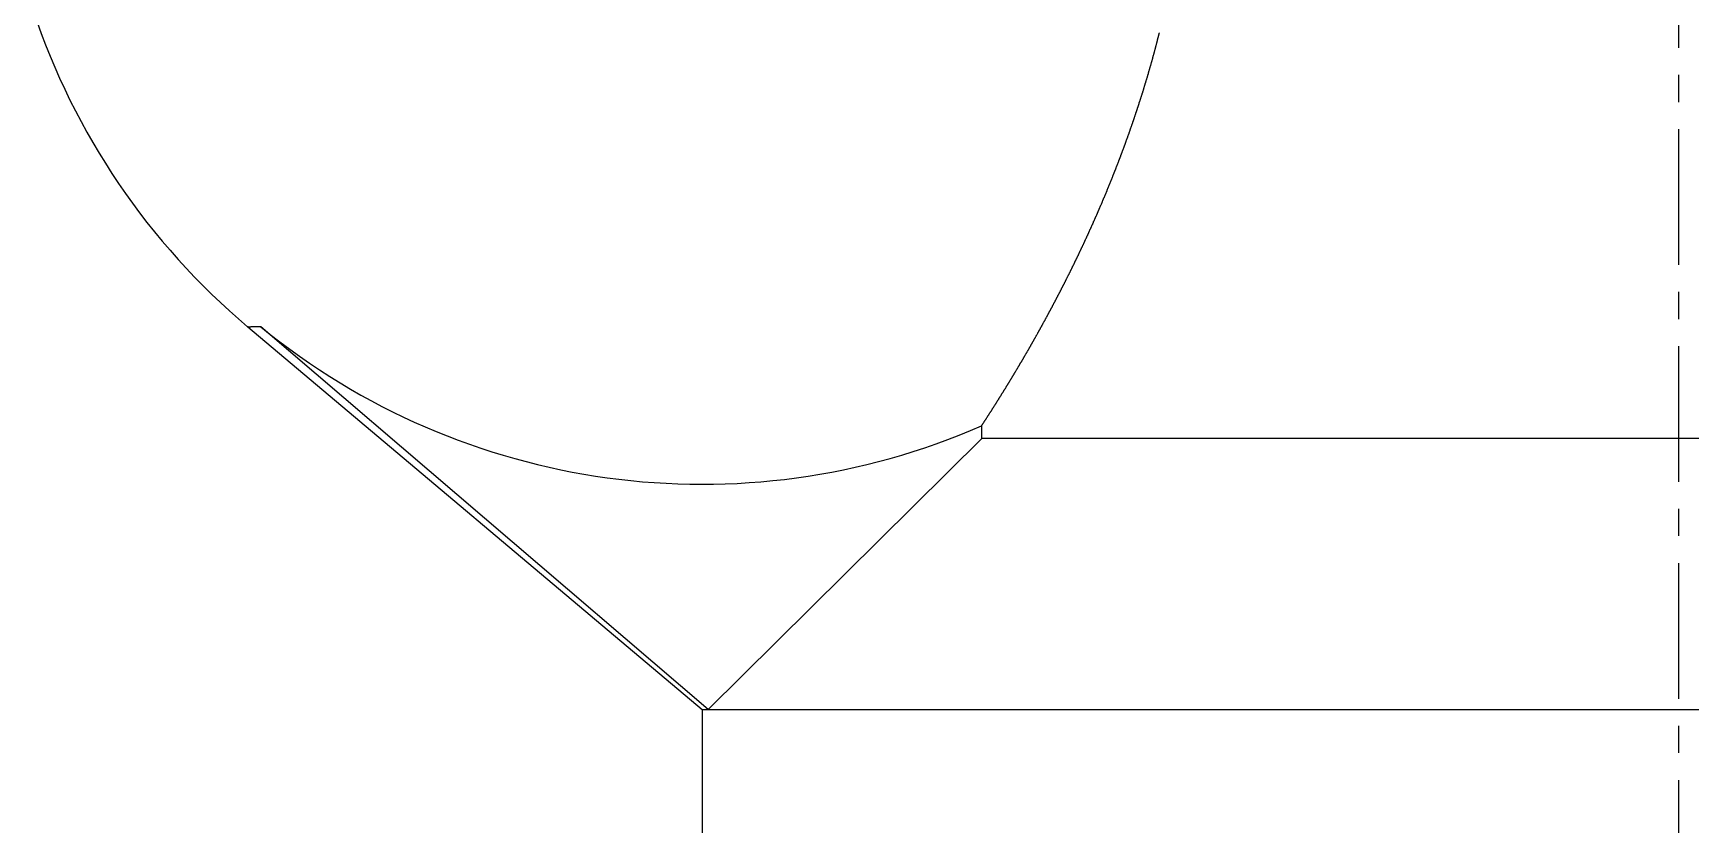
# Model space of a CAD drawing. Extents: x -5 to 111, y -21 to 86.
# Drawn here: x 27.66 to 42.94, y 24.9 to 32.2 of the extents above; entities that cross this region are included whole.
import ezdxf

# ---------------------------------------------------------------- set-up
doc = ezdxf.new("R2010")
doc.units = 0
doc.linetypes.add('CENTER', pattern=[2, 1.25, -0.25, 0.25, -0.25])
doc.layers.get('0').update_dxf_attribs({"linetype": 'CONTINUOUS'})
doc.layers.add('CENTER', color=1, linetype='CENTER')

msp = doc.modelspace()

# ---------------------------------------------------------------- linework, layer by layer
at = {"color": 7, "linetype": 'CONTINUOUS'}
for p, q in [((29.634, 29.494), (33.822, 25.965)), ((33.878, 25.965), (29.755, 29.494)), ((36.4, 28.465), (36.4, 28.582)), ((33.878, 25.965), (36.4, 28.465)), ((49.245, 28.465), (36.4, 28.465)), ((33.822, 25.965), (51.822, 25.965)), ((33.822, 25.965), (33.822, 17.465))]:
    msp.add_line(p, q, dxfattribs=at)
at = {"color": 7}
for points in [[(36.4, 28.582, 0), (36.402, 28.586, 0), (36.404, 28.589, 0), (36.406, 28.592, 0), (36.408, 28.596, 0), (36.411, 28.599, 0), (36.413, 28.602, 0), (36.415, 28.606, 0), (36.417, 28.609, 0), (36.419, 28.612, 0), (36.422, 28.616, 0), (36.424, 28.619, 0), (36.426, 28.622, 0), (36.428, 28.626, 0), (36.43, 28.629, 0), (36.432, 28.632, 0), (36.435, 28.636, 0), (36.437, 28.639, 0), (36.439, 28.642, 0), (36.441, 28.646, 0), (36.443, 28.649, 0), (36.445, 28.652, 0), (36.448, 28.656, 0), (36.45, 28.659, 0), (36.452, 28.663, 0), (36.454, 28.666, 0), (36.456, 28.669, 0), (36.458, 28.672, 0), (36.461, 28.676, 0), (36.463, 28.679, 0), (36.465, 28.683, 0), (36.467, 28.686, 0), (36.469, 28.689, 0), (36.471, 28.693, 0), (36.473, 28.696, 0), (36.476, 28.699, 0), (36.478, 28.703, 0), (36.48, 28.706, 0), (36.482, 28.709, 0), (36.484, 28.713, 0), (36.486, 28.716, 0), (36.489, 28.72, 0), (36.491, 28.723, 0), (36.493, 28.726, 0), (36.495, 28.73, 0), (36.497, 28.733, 0), (36.499, 28.736, 0), (36.501, 28.74, 0), (36.503, 28.743, 0), (36.506, 28.746, 0), (36.508, 28.75, 0), (36.51, 28.753, 0), (36.512, 28.756, 0), (36.514, 28.76, 0), (36.516, 28.763, 0), (36.518, 28.767, 0), (36.52, 28.77, 0), (36.523, 28.773, 0), (36.525, 28.777, 0), (36.527, 28.78, 0), (36.529, 28.783, 0), (36.531, 28.787, 0), (36.533, 28.79, 0), (36.535, 28.794, 0), (36.538, 28.797, 0), (36.54, 28.8, 0), (36.542, 28.804, 0), (36.544, 28.807, 0), (36.546, 28.81, 0), (36.548, 28.814, 0), (36.55, 28.817, 0), (36.552, 28.82, 0), (36.554, 28.824, 0), (36.557, 28.827, 0), (36.559, 28.831, 0), (36.561, 28.834, 0), (36.563, 28.837, 0), (36.565, 28.841, 0), (36.567, 28.844, 0), (36.569, 28.848, 0), (36.571, 28.851, 0), (36.574, 28.854, 0), (36.576, 28.858, 0), (36.578, 28.861, 0), (36.58, 28.864, 0), (36.582, 28.868, 0), (36.584, 28.871, 0), (36.586, 28.875, 0), (36.588, 28.878, 0), (36.59, 28.881, 0), (36.592, 28.885, 0), (36.594, 28.888, 0), (36.597, 28.892, 0), (36.599, 28.895, 0), (36.601, 28.898, 0), (36.603, 28.902, 0), (36.605, 28.905, 0), (36.607, 28.909, 0), (36.609, 28.912, 0), (36.611, 28.915, 0), (36.613, 28.919, 0), (36.615, 28.922, 0), (36.618, 28.925, 0), (36.62, 28.929, 0), (36.622, 28.932, 0), (36.624, 28.936, 0), (36.626, 28.939, 0), (36.628, 28.942, 0), (36.63, 28.946, 0), (36.632, 28.949, 0), (36.634, 28.953, 0), (36.636, 28.956, 0), (36.638, 28.959, 0), (36.641, 28.963, 0), (36.643, 28.966, 0), (36.645, 28.97, 0), (36.647, 28.973, 0), (36.649, 28.976, 0), (36.651, 28.98, 0), (36.653, 28.983, 0), (36.655, 28.987, 0), (36.657, 28.99, 0), (36.659, 28.993, 0), (36.661, 28.997, 0), (36.663, 29, 0), (36.665, 29.004, 0), (36.667, 29.007, 0), (36.669, 29.01, 0), (36.672, 29.014, 0), (36.674, 29.017, 0), (36.676, 29.021, 0), (36.678, 29.024, 0), (36.68, 29.027, 0), (36.682, 29.031, 0), (36.684, 29.034, 0), (36.686, 29.038, 0), (36.688, 29.041, 0), (36.69, 29.044, 0), (36.692, 29.048, 0), (36.694, 29.051, 0), (36.696, 29.055, 0), (36.698, 29.058, 0), (36.7, 29.062, 0), (36.702, 29.065, 0), (36.705, 29.069, 0), (36.706, 29.072, 0), (36.709, 29.075, 0), (36.711, 29.079, 0), (36.713, 29.082, 0), (36.715, 29.085, 0), (36.717, 29.089, 0), (36.719, 29.092, 0), (36.721, 29.096, 0), (36.723, 29.099, 0), (36.725, 29.103, 0), (36.727, 29.106, 0), (36.729, 29.11, 0), (36.731, 29.113, 0), (36.733, 29.116, 0), (36.735, 29.12, 0), (36.737, 29.123, 0), (36.739, 29.127, 0), (36.741, 29.13, 0), (36.743, 29.134, 0), (36.745, 29.137, 0), (36.747, 29.14, 0), (36.749, 29.144, 0), (36.751, 29.147, 0), (36.753, 29.151, 0), (36.755, 29.154, 0), (36.757, 29.157, 0), (36.759, 29.161, 0), (36.761, 29.164, 0), (36.764, 29.168, 0), (36.766, 29.171, 0), (36.767, 29.175, 0), (36.77, 29.178, 0), (36.772, 29.181, 0), (36.774, 29.185, 0), (36.776, 29.188, 0), (36.778, 29.192, 0), (36.78, 29.195, 0), (36.782, 29.199, 0), (36.784, 29.202, 0), (36.786, 29.206, 0), (36.788, 29.209, 0), (36.79, 29.212, 0), (36.792, 29.216, 0), (36.794, 29.219, 0), (36.796, 29.223, 0), (36.798, 29.226, 0), (36.8, 29.23, 0), (36.802, 29.233, 0), (36.804, 29.237, 0), (36.806, 29.24, 0), (36.808, 29.244, 0), (36.81, 29.247, 0), (36.812, 29.25, 0), (36.814, 29.254, 0), (36.816, 29.257, 0), (36.818, 29.261, 0), (36.82, 29.264, 0), (36.822, 29.268, 0), (36.824, 29.271, 0), (36.826, 29.274, 0), (36.828, 29.278, 0), (36.83, 29.281, 0), (36.832, 29.285, 0), (36.834, 29.288, 0), (36.836, 29.292, 0), (36.838, 29.295, 0), (36.84, 29.299, 0), (36.842, 29.302, 0), (36.843, 29.306, 0), (36.846, 29.309, 0), (36.847, 29.312, 0), (36.849, 29.316, 0), (36.852, 29.319, 0), (36.853, 29.323, 0), (36.855, 29.326, 0), (36.857, 29.33, 0), (36.859, 29.333, 0), (36.861, 29.337, 0), (36.863, 29.34, 0), (36.865, 29.344, 0), (36.867, 29.347, 0), (36.869, 29.351, 0), (36.871, 29.354, 0), (36.873, 29.358, 0), (36.875, 29.361, 0), (36.877, 29.364, 0), (36.879, 29.368, 0), (36.881, 29.371, 0), (36.883, 29.375, 0), (36.885, 29.378, 0), (36.887, 29.382, 0), (36.889, 29.385, 0), (36.891, 29.389, 0), (36.893, 29.392, 0), (36.895, 29.396, 0), (36.897, 29.399, 0), (36.899, 29.403, 0), (36.901, 29.406, 0), (36.903, 29.41, 0), (36.904, 29.413, 0), (36.906, 29.416, 0), (36.908, 29.42, 0), (36.91, 29.424, 0), (36.912, 29.427, 0), (36.914, 29.43, 0), (36.916, 29.434, 0), (36.918, 29.437, 0), (36.92, 29.441, 0), (36.922, 29.444, 0), (36.924, 29.448, 0), (36.926, 29.451, 0), (36.928, 29.455, 0), (36.93, 29.458, 0), (36.932, 29.462, 0), (36.934, 29.465, 0), (36.936, 29.469, 0), (36.938, 29.472, 0), (36.939, 29.476, 0), (36.941, 29.479, 0), (36.943, 29.483, 0), (36.945, 29.486, 0), (36.947, 29.49, 0), (36.949, 29.493, 0), (36.951, 29.497, 0), (36.953, 29.5, 0), (36.955, 29.504, 0), (36.957, 29.507, 0), (36.959, 29.511, 0), (36.961, 29.514, 0), (36.962, 29.518, 0), (36.965, 29.521, 0), (36.966, 29.524, 0), (36.968, 29.528, 0), (36.97, 29.532, 0), (36.972, 29.535, 0), (36.974, 29.538, 0), (36.976, 29.542, 0), (36.978, 29.546, 0), (36.98, 29.549, 0), (36.982, 29.552, 0), (36.984, 29.556, 0), (36.986, 29.559, 0), (36.987, 29.563, 0), (36.989, 29.567, 0), (36.991, 29.57, 0), (36.993, 29.573, 0), (36.995, 29.577, 0), (36.997, 29.581, 0), (36.999, 29.584, 0), (37.001, 29.587, 0), (37.003, 29.591, 0), (37.005, 29.595, 0), (37.006, 29.598, 0), (37.008, 29.602, 0), (37.01, 29.605, 0), (37.012, 29.608, 0), (37.014, 29.612, 0), (37.016, 29.616, 0), (37.018, 29.619, 0), (37.02, 29.623, 0), (37.022, 29.626, 0), (37.023, 29.63, 0), (37.025, 29.633, 0), (37.027, 29.637, 0), (37.029, 29.64, 0), (37.031, 29.644, 0), (37.033, 29.647, 0), (37.035, 29.651, 0), (37.037, 29.654, 0), (37.038, 29.658, 0), (37.04, 29.661, 0), (37.042, 29.665, 0), (37.044, 29.668, 0), (37.046, 29.672, 0), (37.048, 29.675, 0), (37.05, 29.679, 0), (37.052, 29.682, 0), (37.053, 29.686, 0), (37.055, 29.689, 0), (37.057, 29.693, 0), (37.059, 29.696, 0), (37.061, 29.7, 0), (37.063, 29.703, 0), (37.065, 29.707, 0), (37.066, 29.71, 0), (37.068, 29.714, 0), (37.07, 29.718, 0), (37.072, 29.721, 0), (37.074, 29.725, 0), (37.076, 29.728, 0), (37.078, 29.732, 0), (37.08, 29.735, 0), (37.081, 29.739, 0), (37.083, 29.742, 0), (37.085, 29.746, 0), (37.087, 29.749, 0), (37.089, 29.753, 0), (37.091, 29.756, 0), (37.093, 29.76, 0), (37.094, 29.763, 0), (37.096, 29.767, 0), (37.098, 29.77, 0), (37.1, 29.774, 0), (37.102, 29.777, 0), (37.103, 29.781, 0), (37.105, 29.785, 0), (37.107, 29.788, 0), (37.109, 29.792, 0), (37.111, 29.795, 0), (37.113, 29.799, 0), (37.115, 29.802, 0), (37.116, 29.806, 0), (37.118, 29.809, 0), (37.12, 29.813, 0), (37.122, 29.816, 0), (37.124, 29.82, 0), (37.126, 29.823, 0), (37.127, 29.827, 0), (37.129, 29.831, 0), (37.131, 29.834, 0), (37.133, 29.838, 0), (37.135, 29.841, 0), (37.136, 29.845, 0), (37.138, 29.848, 0), (37.14, 29.852, 0), (37.142, 29.855, 0), (37.144, 29.859, 0), (37.146, 29.863, 0), (37.147, 29.866, 0), (37.149, 29.87, 0), (37.151, 29.873, 0), (37.153, 29.877, 0), (37.155, 29.88, 0), (37.156, 29.884, 0), (37.158, 29.887, 0), (37.16, 29.891, 0), (37.162, 29.894, 0), (37.164, 29.898, 0), (37.165, 29.902, 0), (37.167, 29.905, 0), (37.169, 29.909, 0), (37.171, 29.912, 0), (37.173, 29.916, 0), (37.174, 29.919, 0), (37.176, 29.923, 0), (37.178, 29.926, 0), (37.18, 29.93, 0), (37.182, 29.934, 0), (37.183, 29.937, 0), (37.185, 29.941, 0), (37.187, 29.944, 0), (37.189, 29.948, 0), (37.191, 29.951, 0), (37.192, 29.955, 0), (37.194, 29.959, 0), (37.196, 29.962, 0), (37.198, 29.966, 0), (37.2, 29.969, 0), (37.201, 29.973, 0), (37.203, 29.976, 0), (37.205, 29.98, 0), (37.207, 29.983, 0), (37.208, 29.987, 0), (37.21, 29.991, 0), (37.212, 29.994, 0), (37.214, 29.998, 0), (37.215, 30.001, 0), (37.217, 30.005, 0), (37.219, 30.008, 0), (37.221, 30.012, 0), (37.222, 30.016, 0), (37.224, 30.019, 0), (37.226, 30.023, 0), (37.228, 30.026, 0), (37.23, 30.03, 0), (37.231, 30.033, 0), (37.233, 30.037, 0), (37.235, 30.041, 0), (37.237, 30.044, 0), (37.238, 30.048, 0), (37.24, 30.051, 0), (37.242, 30.055, 0), (37.244, 30.058, 0), (37.245, 30.062, 0), (37.247, 30.066, 0), (37.249, 30.069, 0), (37.251, 30.073, 0), (37.252, 30.076, 0), (37.254, 30.08, 0), (37.256, 30.084, 0), (37.258, 30.087, 0), (37.259, 30.091, 0), (37.261, 30.094, 0), (37.263, 30.098, 0), (37.265, 30.102, 0), (37.266, 30.105, 0), (37.268, 30.109, 0), (37.27, 30.112, 0), (37.272, 30.116, 0), (37.273, 30.119, 0), (37.275, 30.123, 0), (37.277, 30.127, 0), (37.279, 30.13, 0), (37.28, 30.134, 0), (37.282, 30.137, 0), (37.284, 30.141, 0), (37.285, 30.145, 0), (37.287, 30.148, 0), (37.289, 30.152, 0), (37.291, 30.155, 0), (37.292, 30.159, 0), (37.294, 30.163, 0), (37.296, 30.166, 0), (37.297, 30.17, 0), (37.299, 30.173, 0), (37.301, 30.177, 0), (37.303, 30.18, 0), (37.304, 30.184, 0), (37.306, 30.188, 0), (37.308, 30.191, 0), (37.309, 30.195, 0), (37.311, 30.198, 0), (37.313, 30.202, 0), (37.315, 30.206, 0), (37.316, 30.209, 0), (37.318, 30.213, 0), (37.32, 30.216, 0), (37.321, 30.22, 0), (37.323, 30.224, 0), (37.325, 30.227, 0), (37.326, 30.231, 0), (37.328, 30.235, 0), (37.33, 30.238, 0), (37.331, 30.242, 0), (37.333, 30.245, 0), (37.335, 30.249, 0), (37.337, 30.253, 0), (37.338, 30.256, 0), (37.34, 30.26, 0), (37.342, 30.263, 0), (37.343, 30.267, 0), (37.345, 30.271, 0), (37.347, 30.274, 0), (37.348, 30.278, 0), (37.35, 30.281, 0), (37.352, 30.285, 0), (37.353, 30.289, 0), (37.355, 30.292, 0), (37.357, 30.296, 0), (37.358, 30.299, 0), (37.36, 30.303, 0), (37.362, 30.307, 0), (37.364, 30.31, 0), (37.365, 30.314, 0), (37.367, 30.318, 0), (37.368, 30.321, 0), (37.37, 30.325, 0), (37.372, 30.328, 0), (37.373, 30.332, 0), (37.375, 30.336, 0), (37.377, 30.339, 0), (37.378, 30.343, 0), (37.38, 30.347, 0), (37.382, 30.35, 0), (37.383, 30.354, 0), (37.385, 30.357, 0), (37.387, 30.361, 0), (37.388, 30.365, 0), (37.39, 30.368, 0), (37.392, 30.372, 0), (37.393, 30.376, 0), (37.395, 30.379, 0), (37.397, 30.383, 0), (37.398, 30.387, 0), (37.4, 30.39, 0), (37.401, 30.394, 0), (37.403, 30.397, 0), (37.405, 30.401, 0), (37.407, 30.405, 0), (37.408, 30.408, 0), (37.41, 30.412, 0), (37.411, 30.416, 0), (37.413, 30.419, 0), (37.415, 30.423, 0), (37.416, 30.426, 0), (37.418, 30.43, 0), (37.419, 30.434, 0), (37.421, 30.437, 0), (37.423, 30.441, 0), (37.424, 30.445, 0), (37.426, 30.448, 0), (37.428, 30.452, 0), (37.429, 30.456, 0), (37.431, 30.459, 0), (37.432, 30.463, 0), (37.434, 30.466, 0), (37.436, 30.47, 0), (37.437, 30.474, 0), (37.439, 30.477, 0), (37.441, 30.481, 0), (37.442, 30.485, 0), (37.444, 30.488, 0), (37.445, 30.492, 0), (37.447, 30.496, 0), (37.449, 30.499, 0), (37.45, 30.503, 0), (37.452, 30.506, 0), (37.453, 30.51, 0), (37.455, 30.514, 0), (37.457, 30.517, 0), (37.458, 30.521, 0), (37.46, 30.525, 0), (37.462, 30.528, 0), (37.463, 30.532, 0), (37.465, 30.536, 0), (37.466, 30.539, 0), (37.468, 30.543, 0), (37.469, 30.547, 0), (37.471, 30.55, 0), (37.473, 30.554, 0), (37.474, 30.558, 0), (37.476, 30.561, 0), (37.477, 30.565, 0), (37.479, 30.569, 0), (37.48, 30.572, 0), (37.482, 30.576, 0), (37.484, 30.58, 0), (37.485, 30.583, 0), (37.487, 30.587, 0), (37.488, 30.591, 0), (37.49, 30.594, 0), (37.492, 30.598, 0), (37.493, 30.602, 0), (37.495, 30.605, 0), (37.496, 30.609, 0), (37.498, 30.613, 0), (37.499, 30.616, 0), (37.501, 30.62, 0), (37.503, 30.623, 0), (37.504, 30.627, 0), (37.506, 30.631, 0), (37.507, 30.634, 0), (37.509, 30.638, 0), (37.51, 30.642, 0), (37.512, 30.645, 0), (37.514, 30.649, 0), (37.515, 30.653, 0), (37.517, 30.657, 0), (37.518, 30.66, 0), (37.52, 30.664, 0), (37.521, 30.668, 0), (37.523, 30.671, 0), (37.524, 30.675, 0), (37.526, 30.679, 0), (37.527, 30.682, 0), (37.529, 30.686, 0), (37.531, 30.69, 0), (37.532, 30.693, 0), (37.534, 30.697, 0), (37.535, 30.701, 0), (37.537, 30.704, 0), (37.538, 30.708, 0), (37.54, 30.712, 0), (37.541, 30.715, 0), (37.543, 30.719, 0), (37.544, 30.723, 0), (37.546, 30.726, 0), (37.547, 30.73, 0), (37.549, 30.734, 0), (37.55, 30.737, 0), (37.552, 30.741, 0), (37.553, 30.745, 0), (37.555, 30.748, 0), (37.556, 30.752, 0), (37.558, 30.756, 0), (37.56, 30.759, 0), (37.561, 30.763, 0), (37.563, 30.767, 0), (37.564, 30.77, 0), (37.566, 30.774, 0), (37.567, 30.778, 0), (37.569, 30.782, 0), (37.57, 30.785, 0), (37.572, 30.789, 0), (37.573, 30.793, 0), (37.575, 30.796, 0), (37.576, 30.8, 0), (37.578, 30.804, 0), (37.579, 30.807, 0), (37.581, 30.811, 0), (37.582, 30.815, 0), (37.584, 30.819, 0), (37.585, 30.822, 0), (37.587, 30.826, 0), (37.588, 30.83, 0), (37.59, 30.833, 0), (37.591, 30.837, 0), (37.593, 30.841, 0), (37.594, 30.844, 0), (37.596, 30.848, 0), (37.597, 30.852, 0), (37.599, 30.855, 0), (37.6, 30.859, 0), (37.602, 30.863, 0), (37.603, 30.867, 0), (37.605, 30.87, 0), (37.606, 30.874, 0), (37.608, 30.878, 0), (37.609, 30.881, 0), (37.61, 30.885, 0), (37.612, 30.889, 0), (37.613, 30.892, 0), (37.615, 30.896, 0), (37.616, 30.9, 0), (37.618, 30.904, 0), (37.619, 30.907, 0), (37.621, 30.911, 0), (37.622, 30.915, 0), (37.624, 30.918, 0), (37.625, 30.922, 0), (37.627, 30.926, 0), (37.628, 30.93, 0), (37.629, 30.933, 0), (37.631, 30.937, 0), (37.632, 30.941, 0), (37.634, 30.944, 0), (37.635, 30.948, 0), (37.637, 30.952, 0), (37.638, 30.956, 0), (37.64, 30.959, 0), (37.641, 30.963, 0), (37.642, 30.967, 0), (37.644, 30.97, 0), (37.645, 30.974, 0), (37.647, 30.978, 0), (37.648, 30.982, 0), (37.65, 30.985, 0), (37.651, 30.989, 0), (37.653, 30.993, 0), (37.654, 30.996, 0), (37.655, 31, 0), (37.657, 31.004, 0), (37.658, 31.008, 0), (37.66, 31.011, 0), (37.661, 31.015, 0), (37.663, 31.019, 0), (37.664, 31.022, 0), (37.665, 31.026, 0), (37.667, 31.03, 0), (37.668, 31.034, 0), (37.67, 31.037, 0), (37.671, 31.041, 0), (37.672, 31.045, 0), (37.674, 31.049, 0), (37.675, 31.052, 0), (37.677, 31.056, 0), (37.678, 31.06, 0), (37.68, 31.063, 0), (37.681, 31.067, 0), (37.682, 31.071, 0), (37.684, 31.075, 0), (37.685, 31.078, 0), (37.687, 31.082, 0), (37.688, 31.086, 0), (37.689, 31.09, 0), (37.691, 31.093, 0), (37.692, 31.097, 0), (37.694, 31.101, 0), (37.695, 31.104, 0), (37.696, 31.108, 0), (37.698, 31.112, 0), (37.699, 31.116, 0), (37.7, 31.119, 0), (37.702, 31.123, 0), (37.703, 31.127, 0), (37.705, 31.131, 0), (37.706, 31.134, 0), (37.708, 31.138, 0), (37.709, 31.142, 0), (37.71, 31.145, 0), (37.712, 31.149, 0), (37.713, 31.153, 0), (37.714, 31.157, 0), (37.716, 31.16, 0), (37.717, 31.164, 0), (37.718, 31.168, 0), (37.72, 31.172, 0), (37.721, 31.175, 0), (37.723, 31.179, 0), (37.724, 31.183, 0), (37.725, 31.187, 0), (37.727, 31.19, 0), (37.728, 31.194, 0), (37.729, 31.198, 0), (37.731, 31.202, 0), (37.732, 31.205, 0), (37.733, 31.209, 0), (37.735, 31.213, 0), (37.736, 31.217, 0), (37.737, 31.22, 0), (37.739, 31.224, 0), (37.74, 31.228, 0), (37.742, 31.232, 0), (37.743, 31.235, 0), (37.744, 31.239, 0), (37.746, 31.243, 0), (37.747, 31.247, 0), (37.748, 31.25, 0), (37.75, 31.254, 0), (37.751, 31.258, 0), (37.752, 31.262, 0), (37.754, 31.265, 0), (37.755, 31.269, 0), (37.756, 31.273, 0), (37.758, 31.277, 0), (37.759, 31.28, 0), (37.76, 31.284, 0), (37.762, 31.288, 0), (37.763, 31.292, 0), (37.764, 31.296, 0), (37.766, 31.299, 0), (37.767, 31.303, 0), (37.768, 31.307, 0), (37.77, 31.311, 0), (37.771, 31.314, 0), (37.772, 31.318, 0), (37.773, 31.322, 0), (37.775, 31.326, 0), (37.776, 31.329, 0), (37.778, 31.333, 0), (37.779, 31.337, 0), (37.78, 31.341, 0), (37.781, 31.344, 0), (37.783, 31.348, 0), (37.784, 31.352, 0), (37.785, 31.356, 0), (37.787, 31.359, 0), (37.788, 31.363, 0), (37.789, 31.367, 0), (37.791, 31.371, 0), (37.792, 31.375, 0), (37.793, 31.378, 0), (37.794, 31.382, 0), (37.796, 31.386, 0), (37.797, 31.39, 0), (37.798, 31.393, 0), (37.8, 31.397, 0), (37.801, 31.401, 0), (37.802, 31.405, 0), (37.803, 31.408, 0), (37.805, 31.412, 0), (37.806, 31.416, 0), (37.807, 31.42, 0), (37.809, 31.424, 0), (37.81, 31.427, 0), (37.811, 31.431, 0), (37.812, 31.435, 0), (37.814, 31.439, 0), (37.815, 31.442, 0), (37.816, 31.446, 0), (37.817, 31.45, 0), (37.819, 31.454, 0), (37.82, 31.457, 0), (37.821, 31.461, 0), (37.822, 31.465, 0), (37.824, 31.469, 0), (37.825, 31.473, 0), (37.826, 31.476, 0), (37.828, 31.48, 0), (37.829, 31.484, 0), (37.83, 31.488, 0), (37.831, 31.492, 0), (37.833, 31.495, 0), (37.834, 31.499, 0), (37.835, 31.503, 0), (37.836, 31.507, 0), (37.837, 31.511, 0), (37.839, 31.514, 0), (37.84, 31.518, 0), (37.841, 31.522, 0), (37.842, 31.526, 0), (37.844, 31.529, 0), (37.845, 31.533, 0), (37.846, 31.537, 0), (37.847, 31.541, 0), (37.849, 31.545, 0), (37.85, 31.548, 0), (37.851, 31.552, 0), (37.852, 31.556, 0), (37.853, 31.56, 0), (37.855, 31.564, 0), (37.856, 31.567, 0), (37.857, 31.571, 0), (37.858, 31.575, 0), (37.86, 31.579, 0), (37.861, 31.582, 0), (37.862, 31.586, 0), (37.863, 31.59, 0), (37.864, 31.594, 0), (37.866, 31.598, 0), (37.867, 31.602, 0), (37.868, 31.605, 0), (37.869, 31.609, 0), (37.87, 31.613, 0), (37.872, 31.617, 0), (37.873, 31.62, 0), (37.874, 31.624, 0), (37.875, 31.628, 0), (37.877, 31.632, 0), (37.878, 31.636, 0), (37.879, 31.64, 0), (37.88, 31.643, 0), (37.881, 31.647, 0), (37.882, 31.651, 0), (37.884, 31.655, 0), (37.885, 31.659, 0), (37.886, 31.662, 0), (37.887, 31.666, 0), (37.888, 31.67, 0), (37.89, 31.674, 0), (37.891, 31.677, 0), (37.892, 31.681, 0), (37.893, 31.685, 0), (37.894, 31.689, 0), (37.895, 31.693, 0), (37.897, 31.697, 0), (37.898, 31.7, 0), (37.899, 31.704, 0), (37.9, 31.708, 0), (37.901, 31.712, 0), (37.902, 31.716, 0), (37.904, 31.719, 0), (37.905, 31.723, 0), (37.906, 31.727, 0), (37.907, 31.731, 0), (37.908, 31.735, 0), (37.909, 31.738, 0), (37.911, 31.742, 0), (37.912, 31.746, 0), (37.913, 31.75, 0), (37.914, 31.754, 0), (37.915, 31.758, 0), (37.916, 31.761, 0), (37.917, 31.765, 0), (37.919, 31.769, 0), (37.92, 31.773, 0), (37.921, 31.777, 0), (37.922, 31.78, 0), (37.923, 31.784, 0), (37.924, 31.788, 0), (37.925, 31.792, 0), (37.927, 31.796, 0), (37.928, 31.799, 0), (37.929, 31.803, 0), (37.93, 31.807, 0), (37.931, 31.811, 0), (37.932, 31.815, 0), (37.933, 31.819, 0), (37.934, 31.823, 0), (37.936, 31.826, 0), (37.937, 31.83, 0), (37.938, 31.834, 0), (37.939, 31.838, 0), (37.94, 31.842, 0), (37.941, 31.845, 0), (37.942, 31.849, 0), (37.943, 31.853, 0), (37.944, 31.857, 0), (37.946, 31.861, 0), (37.947, 31.865, 0), (37.948, 31.868, 0), (37.949, 31.872, 0), (37.95, 31.876, 0), (37.951, 31.88, 0), (37.952, 31.884, 0), (37.953, 31.887, 0), (37.954, 31.891, 0), (37.956, 31.895, 0), (37.957, 31.899, 0), (37.958, 31.903, 0), (37.959, 31.907, 0), (37.96, 31.91, 0), (37.961, 31.914, 0), (37.962, 31.918, 0), (37.963, 31.922, 0), (37.964, 31.926, 0), (37.965, 31.93, 0), (37.966, 31.933, 0), (37.968, 31.937, 0), (37.968, 31.941, 0), (37.97, 31.945, 0), (37.971, 31.949, 0), (37.972, 31.953, 0), (37.973, 31.957, 0), (37.974, 31.96, 0), (37.975, 31.964, 0), (37.976, 31.968, 0), (37.977, 31.972, 0), (37.978, 31.976, 0), (37.979, 31.98, 0), (37.98, 31.983, 0), (37.981, 31.987, 0), (37.982, 31.991, 0), (37.983, 31.995, 0), (37.984, 31.999, 0), (37.986, 32.003, 0), (37.987, 32.007, 0), (37.988, 32.01, 0), (37.989, 32.014, 0), (37.99, 32.018, 0), (37.991, 32.022, 0), (37.992, 32.026, 0), (37.993, 32.03, 0), (37.994, 32.033, 0), (37.995, 32.037, 0), (37.996, 32.041, 0), (37.997, 32.045, 0), (37.998, 32.049, 0), (37.999, 32.053, 0), (38, 32.056, 0), (38.001, 32.06, 0), (38.002, 32.064, 0), (38.003, 32.068, 0), (38.004, 32.072, 0), (38.005, 32.076, 0), (38.006, 32.08, 0), (38.007, 32.084, 0), (38.008, 32.087, 0), (38.009, 32.091, 0), (38.01, 32.095, 0), (38.011, 32.099, 0), (38.012, 32.103, 0), (38.013, 32.107, 0), (38.014, 32.11, 0), (38.015, 32.114, 0), (38.016, 32.118, 0), (38.017, 32.122, 0), (38.018, 32.126, 0), (38.019, 32.13, 0), (38.02, 32.134, 0), (38.021, 32.137, 0), (38.022, 32.141, 0), (38.023, 32.145, 0), (38.024, 32.149, 0), (38.025, 32.153, 0), (38.026, 32.157, 0), (38.027, 32.161, 0), (38.028, 32.164, 0), (38.029, 32.168, 0), (38.03, 32.172, 0), (38.031, 32.176, 0), (38.032, 32.18, 0), (38.033, 32.184, 0), (38.034, 32.188, 0), (38.035, 32.191, 0), (38.036, 32.195, 0), (38.037, 32.199, 0), (38.038, 32.203, 0)], [(29.755, 29.494, 0), (29.755, 29.494, 0), (29.754, 29.494, 0), (29.754, 29.494, 0), (29.754, 29.494, 0), (29.753, 29.494, 0), (29.753, 29.494, 0), (29.753, 29.494, 0), (29.753, 29.494, 0), (29.752, 29.494, 0), (29.752, 29.494, 0), (29.752, 29.494, 0), (29.751, 29.494, 0), (29.751, 29.494, 0), (29.751, 29.494, 0), (29.75, 29.494, 0), (29.75, 29.494, 0), (29.75, 29.494, 0), (29.749, 29.494, 0), (29.749, 29.494, 0), (29.749, 29.494, 0), (29.748, 29.494, 0), (29.748, 29.494, 0), (29.748, 29.494, 0), (29.747, 29.494, 0), (29.747, 29.494, 0), (29.747, 29.494, 0), (29.747, 29.494, 0), (29.746, 29.494, 0), (29.746, 29.494, 0), (29.745, 29.494, 0), (29.745, 29.494, 0), (29.745, 29.494, 0), (29.744, 29.494, 0), (29.744, 29.494, 0), (29.744, 29.494, 0), (29.744, 29.494, 0), (29.743, 29.494, 0), (29.743, 29.494, 0), (29.743, 29.494, 0), (29.742, 29.494, 0), (29.742, 29.494, 0), (29.742, 29.494, 0), (29.741, 29.494, 0), (29.741, 29.494, 0), (29.741, 29.494, 0), (29.74, 29.494, 0), (29.74, 29.494, 0), (29.74, 29.494, 0), (29.739, 29.494, 0), (29.739, 29.494, 0), (29.739, 29.494, 0), (29.738, 29.494, 0), (29.738, 29.494, 0), (29.738, 29.494, 0), (29.738, 29.494, 0), (29.737, 29.494, 0), (29.737, 29.494, 0), (29.737, 29.494, 0), (29.736, 29.494, 0), (29.736, 29.494, 0), (29.736, 29.494, 0), (29.735, 29.494, 0), (29.735, 29.494, 0), (29.735, 29.494, 0), (29.734, 29.494, 0), (29.734, 29.494, 0), (29.734, 29.494, 0), (29.733, 29.494, 0), (29.733, 29.494, 0), (29.733, 29.494, 0), (29.732, 29.494, 0), (29.732, 29.494, 0), (29.732, 29.494, 0), (29.732, 29.494, 0), (29.731, 29.494, 0), (29.731, 29.494, 0), (29.73, 29.494, 0), (29.73, 29.494, 0), (29.73, 29.494, 0), (29.73, 29.494, 0), (29.729, 29.494, 0), (29.729, 29.494, 0), (29.729, 29.494, 0), (29.728, 29.494, 0), (29.728, 29.494, 0), (29.728, 29.494, 0), (29.727, 29.494, 0), (29.727, 29.494, 0), (29.727, 29.494, 0), (29.726, 29.494, 0), (29.726, 29.494, 0), (29.726, 29.494, 0), (29.725, 29.494, 0), (29.725, 29.494, 0), (29.725, 29.494, 0), (29.724, 29.494, 0), (29.724, 29.494, 0), (29.724, 29.494, 0), (29.724, 29.494, 0), (29.723, 29.494, 0), (29.723, 29.494, 0), (29.723, 29.494, 0), (29.722, 29.494, 0), (29.722, 29.494, 0), (29.722, 29.494, 0), (29.721, 29.494, 0), (29.721, 29.494, 0), (29.721, 29.494, 0), (29.72, 29.494, 0), (29.72, 29.494, 0), (29.72, 29.494, 0), (29.719, 29.494, 0), (29.719, 29.494, 0), (29.719, 29.494, 0), (29.718, 29.494, 0), (29.718, 29.494, 0), (29.718, 29.494, 0), (29.717, 29.494, 0), (29.717, 29.494, 0), (29.717, 29.494, 0), (29.716, 29.494, 0), (29.716, 29.494, 0), (29.716, 29.494, 0), (29.715, 29.494, 0), (29.715, 29.494, 0), (29.715, 29.494, 0), (29.715, 29.494, 0), (29.714, 29.494, 0), (29.714, 29.494, 0), (29.714, 29.494, 0), (29.713, 29.494, 0), (29.713, 29.494, 0), (29.713, 29.494, 0), (29.712, 29.494, 0), (29.712, 29.494, 0), (29.712, 29.494, 0), (29.711, 29.494, 0), (29.711, 29.494, 0), (29.711, 29.494, 0), (29.71, 29.494, 0), (29.71, 29.494, 0), (29.71, 29.494, 0), (29.709, 29.494, 0), (29.709, 29.494, 0), (29.709, 29.494, 0), (29.709, 29.494, 0), (29.708, 29.494, 0), (29.708, 29.494, 0), (29.707, 29.494, 0), (29.707, 29.494, 0), (29.707, 29.494, 0), (29.707, 29.494, 0), (29.706, 29.494, 0), (29.706, 29.494, 0), (29.706, 29.494, 0), (29.705, 29.494, 0), (29.705, 29.494, 0), (29.705, 29.494, 0), (29.704, 29.494, 0), (29.704, 29.494, 0), (29.704, 29.494, 0), (29.703, 29.494, 0), (29.703, 29.494, 0), (29.703, 29.494, 0), (29.702, 29.494, 0), (29.702, 29.494, 0), (29.702, 29.494, 0), (29.701, 29.494, 0), (29.701, 29.494, 0), (29.701, 29.494, 0), (29.701, 29.494, 0), (29.7, 29.494, 0), (29.7, 29.494, 0), (29.7, 29.494, 0), (29.699, 29.494, 0), (29.699, 29.494, 0), (29.699, 29.494, 0), (29.698, 29.494, 0), (29.698, 29.494, 0), (29.698, 29.494, 0), (29.697, 29.494, 0), (29.697, 29.494, 0), (29.697, 29.494, 0), (29.696, 29.494, 0), (29.696, 29.494, 0), (29.696, 29.494, 0), (29.695, 29.494, 0), (29.695, 29.494, 0), (29.695, 29.494, 0), (29.694, 29.494, 0), (29.694, 29.493, 0), (29.694, 29.493, 0), (29.694, 29.493, 0), (29.693, 29.493, 0), (29.693, 29.493, 0), (29.692, 29.493, 0), (29.692, 29.493, 0), (29.692, 29.493, 0), (29.692, 29.493, 0), (29.691, 29.493, 0), (29.691, 29.493, 0), (29.691, 29.493, 0), (29.69, 29.493, 0), (29.69, 29.493, 0), (29.69, 29.493, 0), (29.689, 29.493, 0), (29.689, 29.493, 0), (29.689, 29.493, 0), (29.688, 29.493, 0), (29.688, 29.493, 0), (29.688, 29.493, 0), (29.687, 29.493, 0), (29.687, 29.493, 0), (29.687, 29.493, 0), (29.686, 29.493, 0), (29.686, 29.493, 0), (29.686, 29.493, 0), (29.686, 29.493, 0), (29.685, 29.493, 0), (29.685, 29.493, 0), (29.685, 29.493, 0), (29.684, 29.493, 0), (29.684, 29.493, 0), (29.684, 29.493, 0), (29.683, 29.493, 0), (29.683, 29.493, 0), (29.683, 29.493, 0), (29.682, 29.493, 0), (29.682, 29.493, 0), (29.682, 29.493, 0), (29.681, 29.493, 0), (29.681, 29.493, 0), (29.681, 29.493, 0), (29.68, 29.493, 0), (29.68, 29.493, 0), (29.68, 29.493, 0), (29.68, 29.493, 0), (29.679, 29.493, 0), (29.679, 29.493, 0), (29.678, 29.493, 0), (29.678, 29.493, 0), (29.678, 29.493, 0), (29.677, 29.493, 0), (29.677, 29.492, 0), (29.677, 29.492, 0), (29.677, 29.492, 0), (29.676, 29.492, 0), (29.676, 29.492, 0), (29.676, 29.492, 0), (29.675, 29.492, 0), (29.675, 29.492, 0), (29.675, 29.492, 0), (29.674, 29.492, 0), (29.674, 29.492, 0), (29.674, 29.492, 0), (29.673, 29.492, 0), (29.673, 29.492, 0), (29.673, 29.492, 0), (29.672, 29.492, 0), (29.672, 29.492, 0), (29.672, 29.492, 0), (29.672, 29.492, 0), (29.671, 29.492, 0), (29.671, 29.492, 0), (29.671, 29.492, 0), (29.67, 29.492, 0), (29.67, 29.492, 0), (29.67, 29.492, 0), (29.669, 29.492, 0), (29.669, 29.492, 0), (29.669, 29.492, 0), (29.668, 29.492, 0), (29.668, 29.492, 0), (29.668, 29.492, 0), (29.667, 29.492, 0), (29.667, 29.492, 0), (29.667, 29.492, 0), (29.666, 29.492, 0), (29.666, 29.492, 0), (29.666, 29.492, 0), (29.665, 29.492, 0), (29.665, 29.492, 0), (29.665, 29.492, 0), (29.665, 29.492, 0), (29.664, 29.492, 0), (29.664, 29.492, 0), (29.663, 29.491, 0), (29.663, 29.491, 0), (29.663, 29.491, 0), (29.663, 29.491, 0), (29.662, 29.491, 0), (29.662, 29.491, 0), (29.662, 29.491, 0), (29.661, 29.491, 0), (29.661, 29.491, 0), (29.661, 29.491, 0), (29.66, 29.491, 0), (29.66, 29.491, 0), (29.66, 29.491, 0), (29.659, 29.491, 0), (29.659, 29.491, 0), (29.659, 29.491, 0), (29.659, 29.491, 0), (29.658, 29.491, 0), (29.658, 29.491, 0), (29.657, 29.491, 0), (29.657, 29.491, 0), (29.657, 29.491, 0), (29.657, 29.491, 0), (29.656, 29.491, 0), (29.656, 29.491, 0), (29.656, 29.491, 0), (29.655, 29.491, 0), (29.655, 29.491, 0), (29.655, 29.491, 0), (29.654, 29.491, 0), (29.654, 29.49, 0), (29.654, 29.49, 0), (29.653, 29.49, 0), (29.653, 29.49, 0), (29.653, 29.49, 0), (29.652, 29.49, 0), (29.652, 29.49, 0), (29.652, 29.49, 0), (29.651, 29.49, 0), (29.651, 29.49, 0), (29.651, 29.49, 0), (29.651, 29.49, 0), (29.65, 29.49, 0), (29.65, 29.49, 0), (29.65, 29.49, 0), (29.649, 29.49, 0), (29.649, 29.49, 0), (29.649, 29.49, 0), (29.648, 29.49, 0), (29.648, 29.49, 0), (29.648, 29.49, 0), (29.647, 29.49, 0), (29.647, 29.49, 0), (29.647, 29.49, 0), (29.646, 29.49, 0), (29.646, 29.49, 0), (29.646, 29.49, 0), (29.645, 29.49, 0), (29.645, 29.49, 0), (29.645, 29.49, 0), (29.644, 29.49, 0), (29.644, 29.49, 0), (29.644, 29.49, 0), (29.643, 29.49, 0), (29.643, 29.49, 0), (29.643, 29.49, 0), (29.642, 29.49, 0), (29.642, 29.49, 0), (29.642, 29.491, 0), (29.642, 29.491, 0), (29.641, 29.491, 0), (29.641, 29.491, 0), (29.641, 29.491, 0), (29.64, 29.491, 0), (29.64, 29.491, 0), (29.64, 29.491, 0), (29.64, 29.491, 0), (29.639, 29.491, 0), (29.639, 29.491, 0), (29.639, 29.492, 0), (29.638, 29.492, 0), (29.638, 29.492, 0), (29.638, 29.492, 0), (29.637, 29.492, 0), (29.637, 29.492, 0), (29.637, 29.492, 0), (29.637, 29.493, 0), (29.636, 29.493, 0), (29.636, 29.493, 0), (29.636, 29.493, 0), (29.636, 29.493, 0), (29.635, 29.494, 0), (29.635, 29.494, 0), (29.635, 29.494, 0), (29.634, 29.494, 0), (29.634, 29.494, 0), (29.634, 29.494, 0)]]:
    msp.add_polyline3d(points, dxfattribs=at)
at = {"color": 7, "linetype": 'CONTINUOUS'}
for radius, start, end in [(6.5, 198.4437, 229.8808), (6.423, 230.7072, 293.6594)]:
    msp.add_arc((33.822, 34.465), radius, start, end, dxfattribs=at)
at = {"layer": 'CENTER', "color": 1, "linetype": 'CENTER'}
msp.add_line((42.822, 45.315), (42.822, -2.435), dxfattribs=at)

doc.saveas('drawing.dxf')
